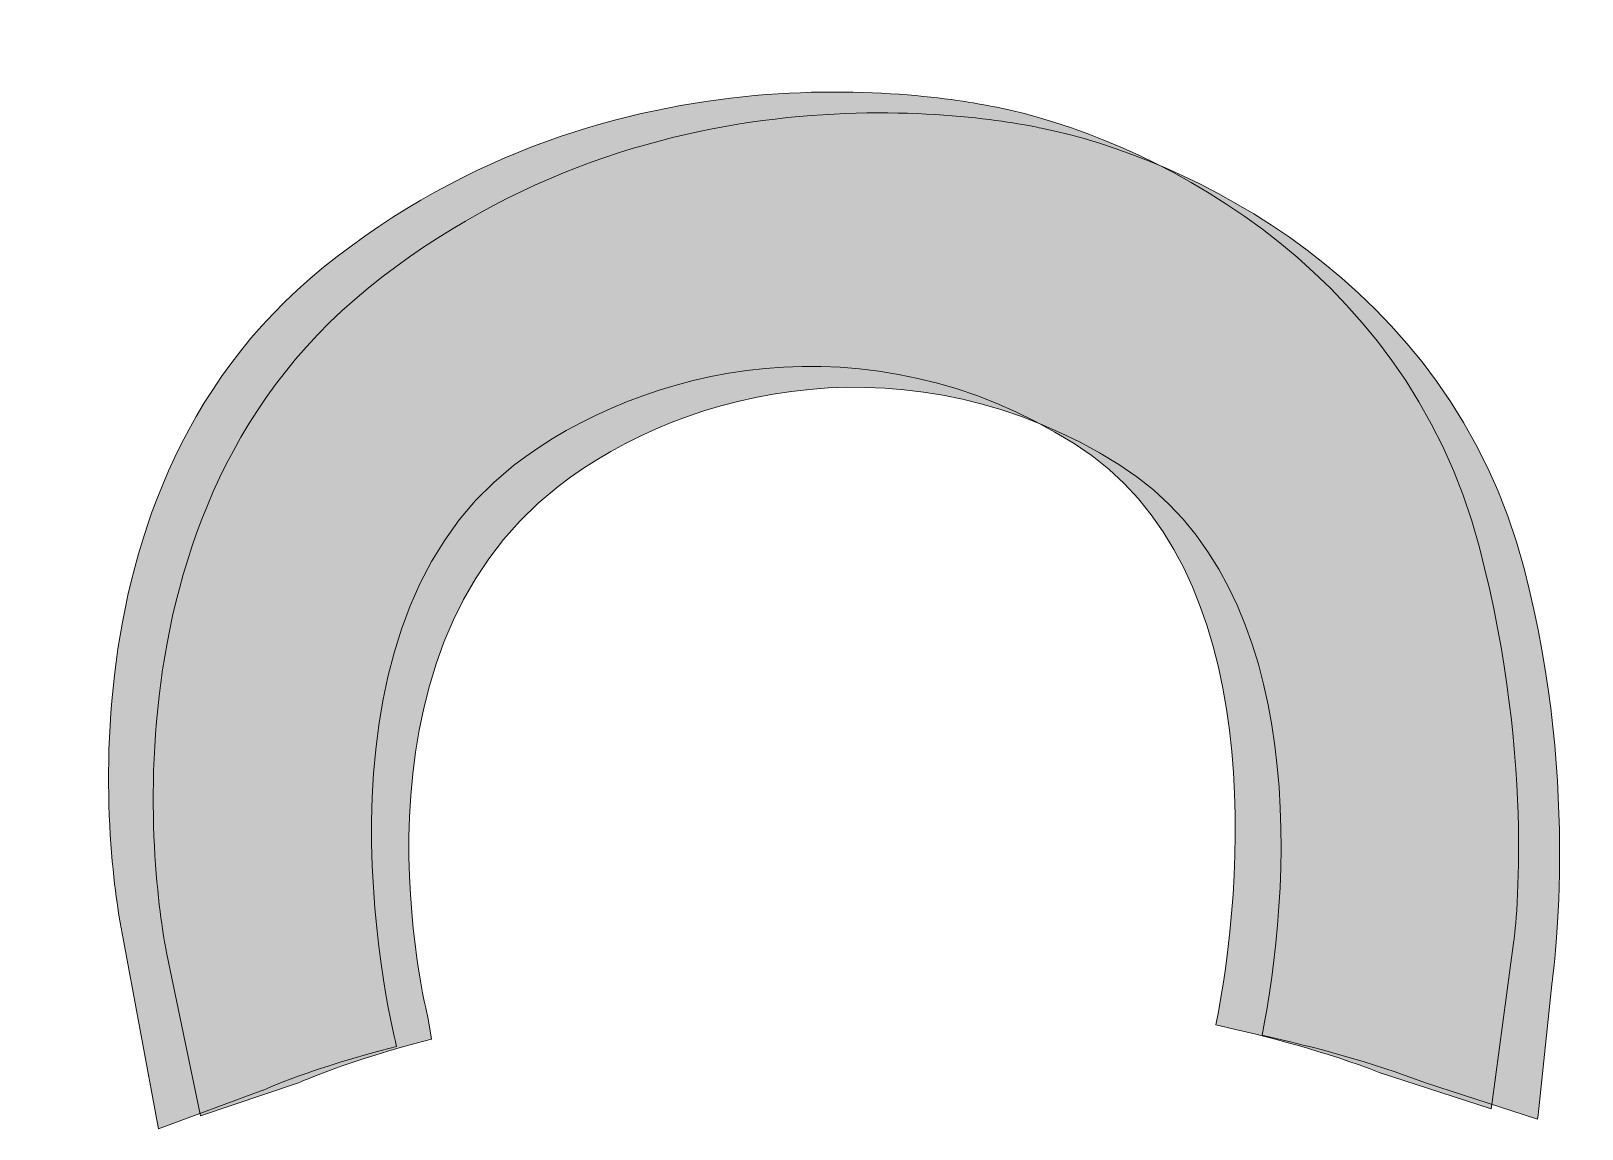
# Model space of a CAD drawing. Header units: inches. Extents: x 495 to 1016, y 1201 to 1570.
import ezdxf

# ---------------------------------------------------------------- set-up
doc = ezdxf.new("R2010")
doc.units = ezdxf.units.IN
doc.header["$MEASUREMENT"] = 0
doc.layers.add('Arco', color=7, linetype='Continuous')

msp = doc.modelspace()

# ---------------------------------------------------------------- hatches: boundary and pattern name
at = {"layer": 'Arco', "true_color": 0x3d6fa6}
h = msp.add_hatch(color=155, dxfattribs=at)
h.dxf.hatch_style = 2
edge = h.paths.add_edge_path()
edge.add_spline(control_points=[(985.74, 1207.75), (985.74, 1207.75), (948.11, 1219.96), (948.11, 1219.96), (930.3, 1226.82), (910.63, 1232.07), (893.25, 1235.93), (902.31, 1281.3), (912.16, 1389.38), (845.68, 1431.18), (776.44, 1474.71), (700.66, 1457.38), (657.36, 1423.79), (582.59, 1365.8), (618.04, 1228.75), (618.04, 1228.75), (618.04, 1228.75), (618.05, 1228.72), (618.05, 1228.72), (589.59, 1221.47), (573.35, 1214.05), (573.35, 1214.05), (573.35, 1214.05), (573.11, 1213.96), (573.11, 1213.96), (573.11, 1213.96), (538.11, 1200.96), (538.11, 1200.96), (538.11, 1200.96), (525.8, 1267.25), (525.8, 1267.25), (525.8, 1267.25), (495.27, 1411.03), (593.52, 1490.41), (691.78, 1569.79), (806.01, 1546.89), (819.64, 1544.17), (866.83, 1534.73), (956.32, 1493.64), (981.76, 1396.25), (1001.19, 1321.86), (993.34, 1264.31), (993.34, 1264.31), (993.34, 1264.31), (985.92, 1209.19), (985.92, 1209.19), (985.92, 1209.19), (985.74, 1207.75), (985.74, 1207.75)], knot_values=[0, 0, 0, 0, 1, 1, 1, 2, 2, 2, 3, 3, 3, 4, 4, 4, 5, 5, 5, 6, 6, 6, 7, 7, 7, 8, 8, 8, 9, 9, 9, 10, 10, 10, 11, 11, 11, 12, 12, 12, 13, 13, 13, 14, 14, 14, 15, 15, 15, 16, 16, 16, 16], degree=3, periodic=1)
at = {"layer": 'Arco', "true_color": 0x008db4}
h = msp.add_hatch(color=142, dxfattribs=at)
h.dxf.hatch_style = 2
edge = h.paths.add_edge_path()
edge.add_spline(control_points=[(1001.24, 1204.25), (1001.24, 1204.25), (963.61, 1216.46), (963.61, 1216.46), (945.8, 1223.32), (926.13, 1228.57), (908.75, 1232.43), (917.81, 1277.8), (927.16, 1382.38), (860.68, 1424.18), (791.44, 1467.71), (715.66, 1450.38), (672.36, 1416.79), (597.59, 1358.8), (628.55, 1238.61), (628.55, 1238.61), (628.55, 1238.61), (629.81, 1231.13), (629.81, 1231.13), (601.35, 1223.88), (585.11, 1216.46), (585.11, 1216.46), (585.11, 1216.46), (585.11, 1216.46), (585.11, 1216.46), (585.11, 1216.46), (552.19, 1205.34), (552.19, 1205.34), (552.19, 1205.34), (540.8, 1260.25), (540.8, 1260.25), (540.8, 1260.25), (510.27, 1404.03), (608.52, 1483.41), (706.78, 1562.79), (821.01, 1539.89), (834.64, 1537.17), (881.83, 1527.73), (971.32, 1486.64), (996.76, 1389.25), (1016.19, 1314.86), (1006.03, 1249.48), (1006.03, 1249.48), (1006.03, 1249.48), (1001.42, 1205.69), (1001.42, 1205.69), (1001.42, 1205.69), (1001.24, 1204.25), (1001.24, 1204.25)], knot_values=[0, 0, 0, 0, 1, 1, 1, 2, 2, 2, 3, 3, 3, 4, 4, 4, 5, 5, 5, 6, 6, 6, 7, 7, 7, 8, 8, 8, 9, 9, 9, 10, 10, 10, 11, 11, 11, 12, 12, 12, 13, 13, 13, 14, 14, 14, 15, 15, 15, 16, 16, 16, 16], degree=3, periodic=1)

# ---------------------------------------------------------------- linework, layer by layer
at = {"layer": 'Arco', "lineweight": 0}
for points in [[(985.74, 1207.75), (985.74, 1207.75), (948.11, 1219.96), (948.11, 1219.96), (930.3, 1226.82), (910.63, 1232.07), (893.25, 1235.93), (902.31, 1281.3), (912.16, 1389.38), (845.68, 1431.18), (776.44, 1474.71), (700.66, 1457.38), (657.36, 1423.79), (582.59, 1365.8), (618.04, 1228.75), (618.04, 1228.75), (618.04, 1228.75), (618.05, 1228.72), (618.05, 1228.72), (589.59, 1221.47), (573.35, 1214.05), (573.35, 1214.05), (573.35, 1214.05), (573.11, 1213.96), (573.11, 1213.96), (573.11, 1213.96), (538.11, 1200.96), (538.11, 1200.96), (538.11, 1200.96), (525.8, 1267.25), (525.8, 1267.25), (525.8, 1267.25), (495.27, 1411.03), (593.52, 1490.41), (691.78, 1569.79), (806.01, 1546.89), (819.64, 1544.17), (866.83, 1534.73), (956.32, 1493.64), (981.76, 1396.25), (1001.19, 1321.86), (993.34, 1264.31), (993.34, 1264.31), (993.34, 1264.31), (985.92, 1209.19), (985.92, 1209.19), (985.92, 1209.19), (985.74, 1207.75), (985.74, 1207.75)], [(1001.24, 1204.25), (1001.24, 1204.25), (963.61, 1216.46), (963.61, 1216.46), (945.8, 1223.32), (926.13, 1228.57), (908.75, 1232.43), (917.81, 1277.8), (927.16, 1382.38), (860.68, 1424.18), (791.44, 1467.71), (715.66, 1450.38), (672.36, 1416.79), (597.59, 1358.8), (628.55, 1238.61), (628.55, 1238.61), (628.55, 1238.61), (629.81, 1231.13), (629.81, 1231.13), (601.35, 1223.88), (585.11, 1216.46), (585.11, 1216.46), (585.11, 1216.46), (585.11, 1216.46), (585.11, 1216.46), (585.11, 1216.46), (552.19, 1205.34), (552.19, 1205.34), (552.19, 1205.34), (540.8, 1260.25), (540.8, 1260.25), (540.8, 1260.25), (510.27, 1404.03), (608.52, 1483.41), (706.78, 1562.79), (821.01, 1539.89), (834.64, 1537.17), (881.83, 1527.73), (971.32, 1486.64), (996.76, 1389.25), (1016.19, 1314.86), (1006.03, 1249.48), (1006.03, 1249.48), (1006.03, 1249.48), (1001.42, 1205.69), (1001.42, 1205.69), (1001.42, 1205.69), (1001.24, 1204.25), (1001.24, 1204.25)]]:
    msp.add_open_spline(points, degree=3, knots=[0, 0, 0, 0, 1, 1, 1, 2, 2, 2, 3, 3, 3, 4, 4, 4, 5, 5, 5, 6, 6, 6, 7, 7, 7, 8, 8, 8, 9, 9, 9, 10, 10, 10, 11, 11, 11, 12, 12, 12, 13, 13, 13, 14, 14, 14, 15, 15, 15, 16, 16, 16, 16], dxfattribs=at)

doc.saveas('drawing.dxf')
